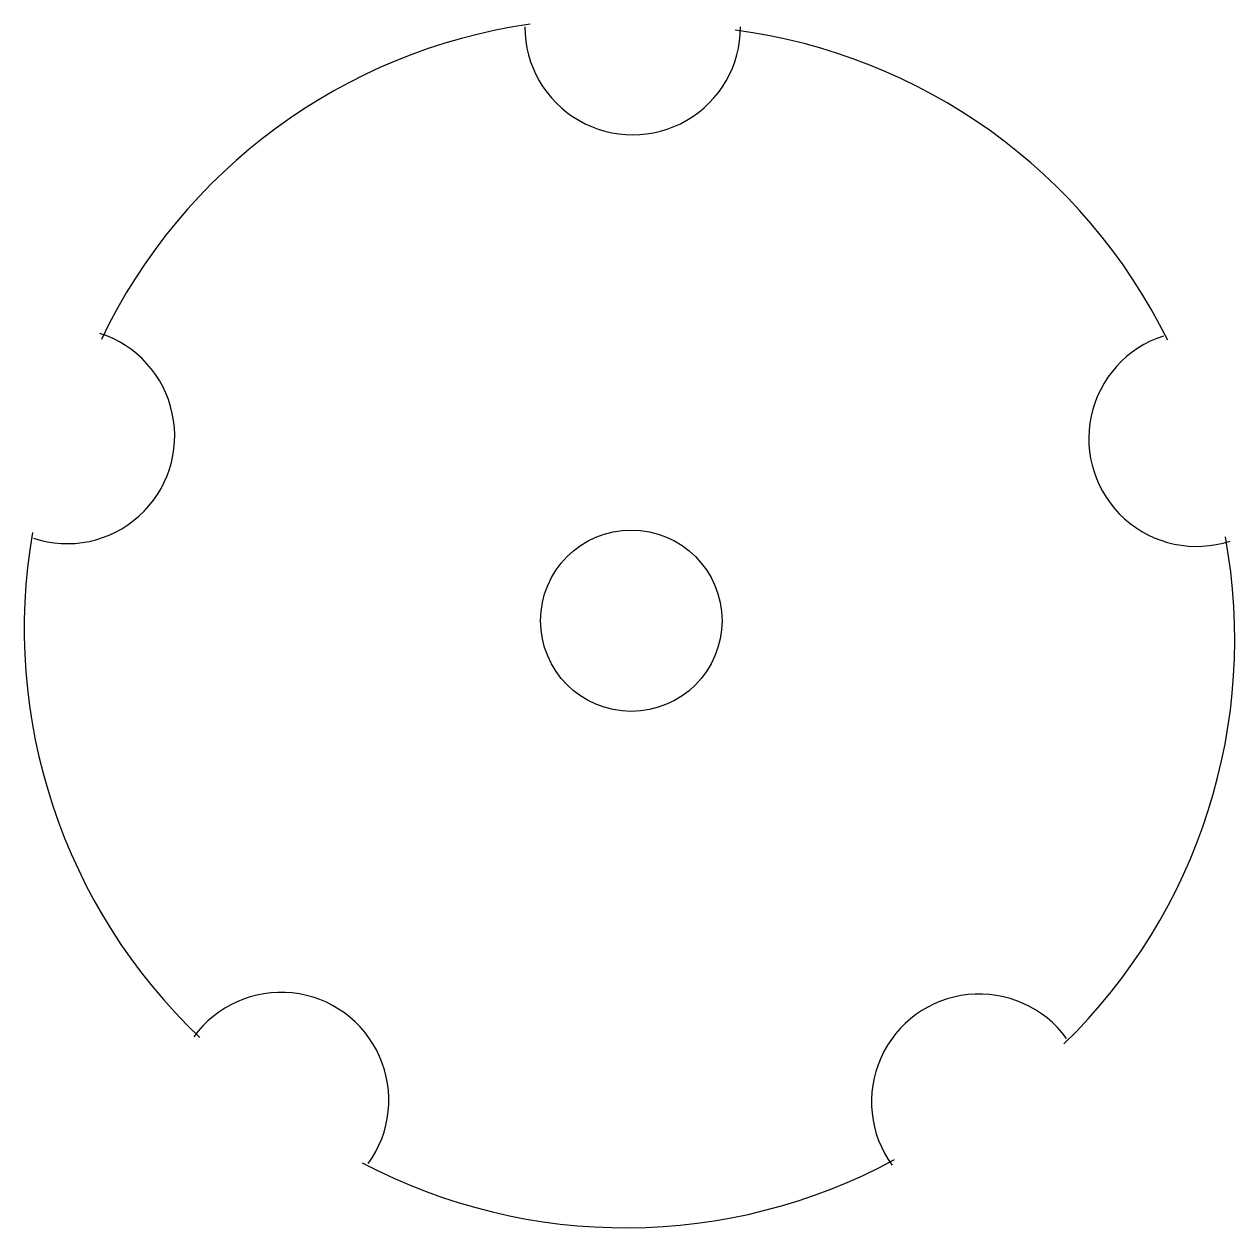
# Model space of a CAD drawing. Extents: x -0.99 to 0.99, y -1 to 0.98.
import ezdxf

# ---------------------------------------------------------------- set-up
doc = ezdxf.new("R2010")
doc.units = 0
doc.header["$LTSCALE"] = 0.01
doc.header["$MEASUREMENT"] = 0
doc.layers.get('0').update_dxf_attribs({"lineweight": 20})

msp = doc.modelspace()

# ---------------------------------------------------------------- linework, layer by layer
at = {"color": 0, "linetype": 'ByBlock', "lineweight": -2}
msp.add_circle((0, 0), 0.1487, dxfattribs=at)
for centre, radius, start, end in [((-0.0342, 0.0633), 0.9242, 98.1879, 154.5009), ((0.0023, 0.9734), 0.1767, 179.88, 0.12), ((0.0497, 0.052), 0.9242, 26.1879, 82.5009), ((-0.925, 0.303), 0.1767, 251.88, 72.12), ((0.9264, 0.2986), 0.1767, 107.88, 288.12), ((-0.0708, -0.0129), 0.9242, 170.1879, 226.5009), ((0.0648, -0.0311), 0.9242, 314.1879, 10.5009), ((-0.574, -0.7861), 0.1767, 323.88, 144.12), ((0.5703, -0.7888), 0.1767, 35.88, 216.12), ((-0.0096, -0.0713), 0.9242, 242.1879, 298.5009)]:
    msp.add_arc(centre, radius, start, end, dxfattribs=at)

doc.saveas('drawing.dxf')
